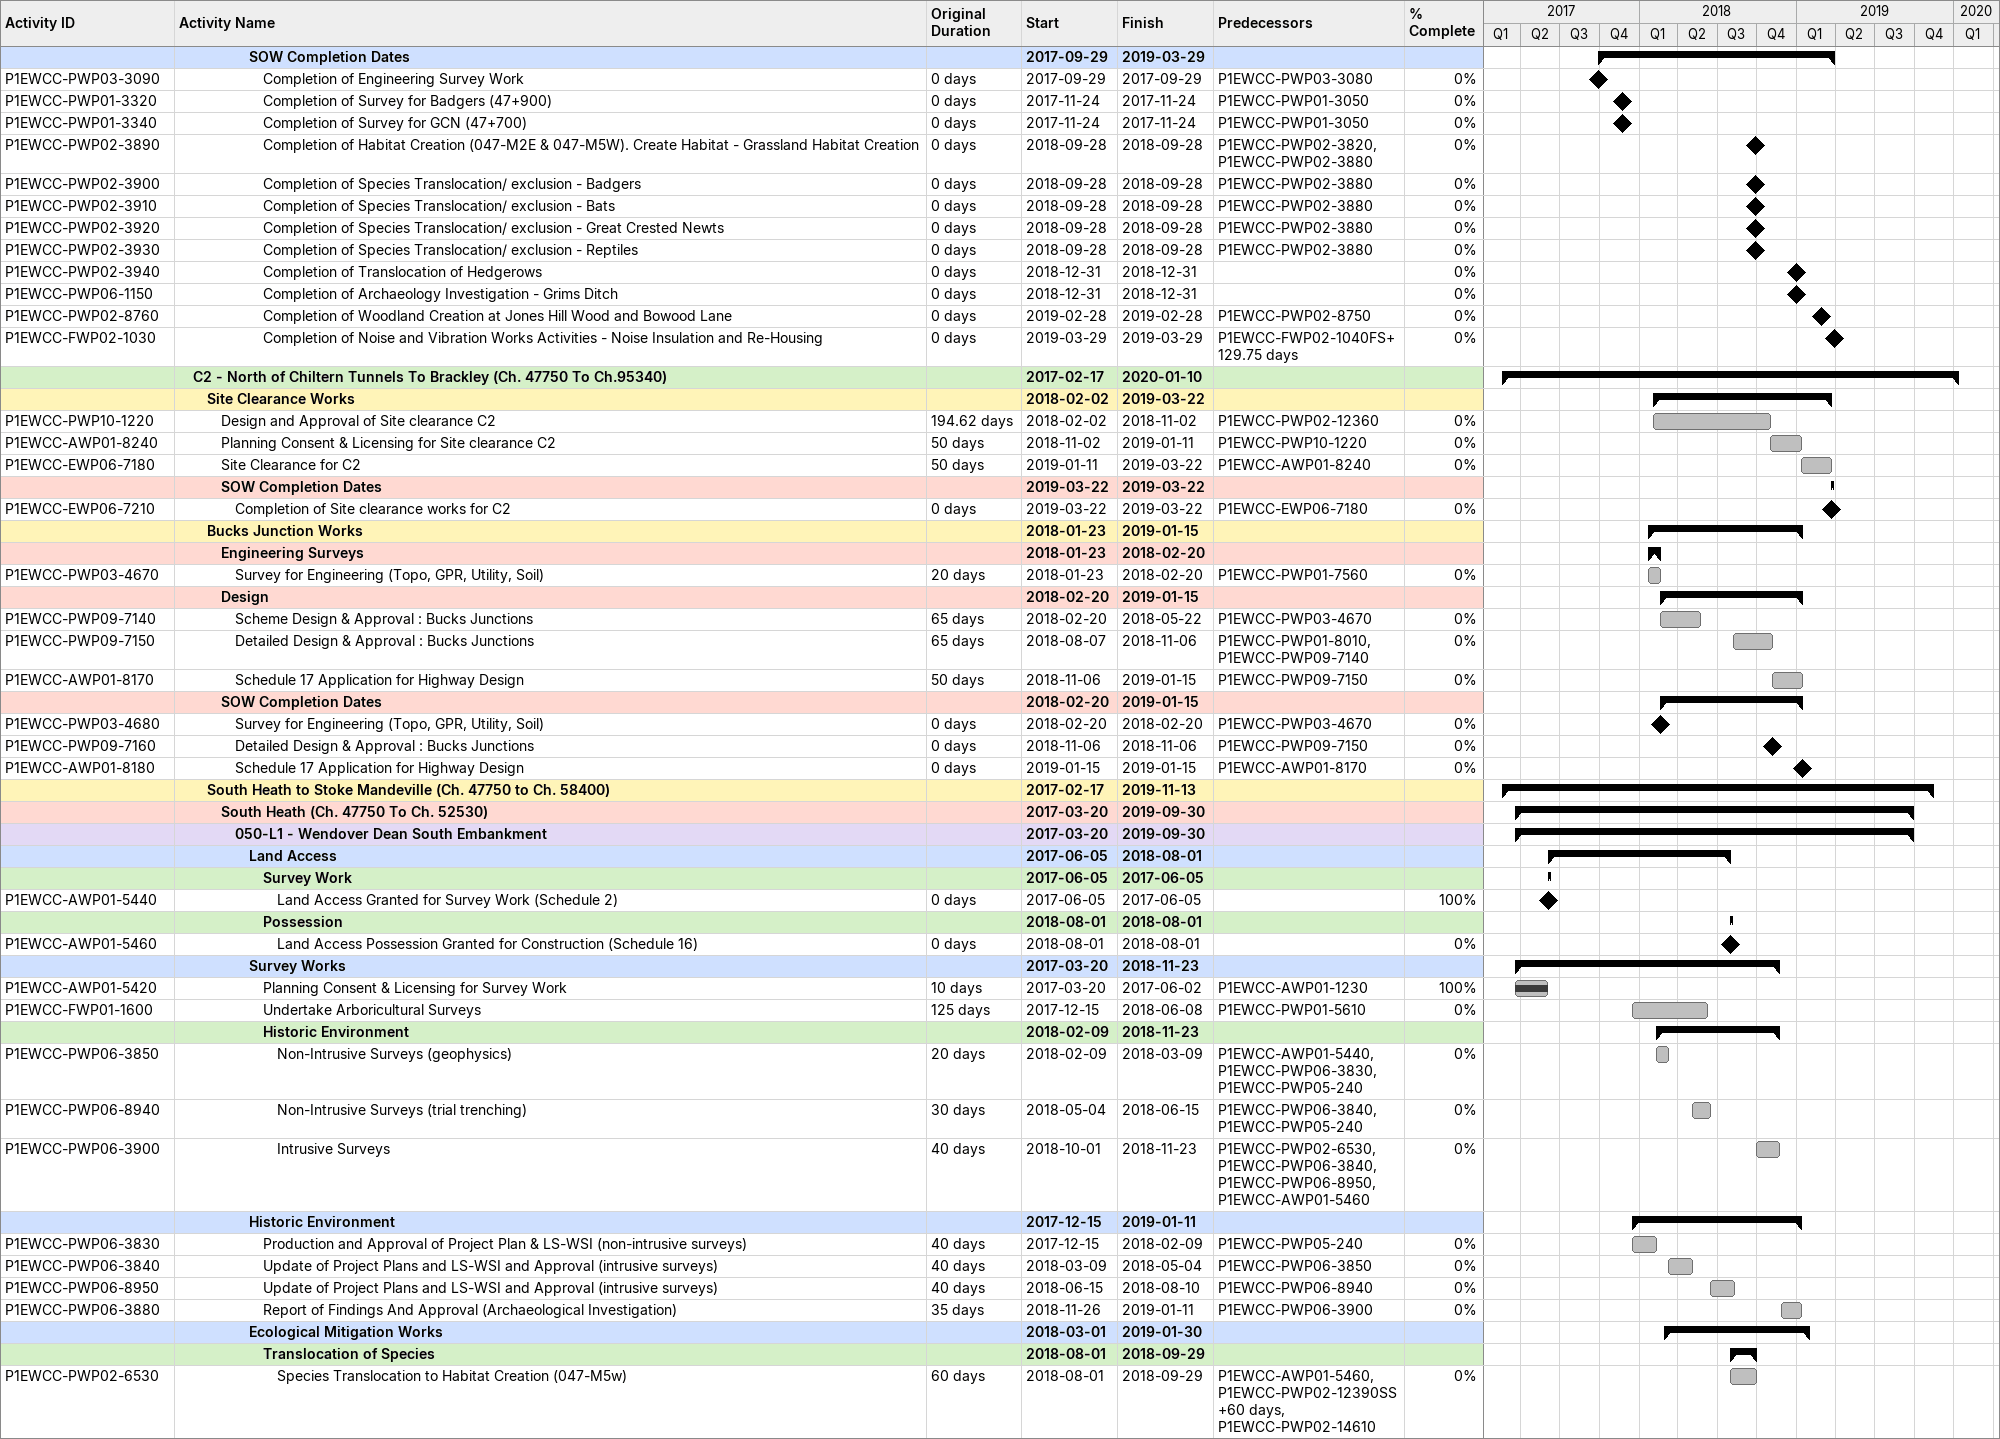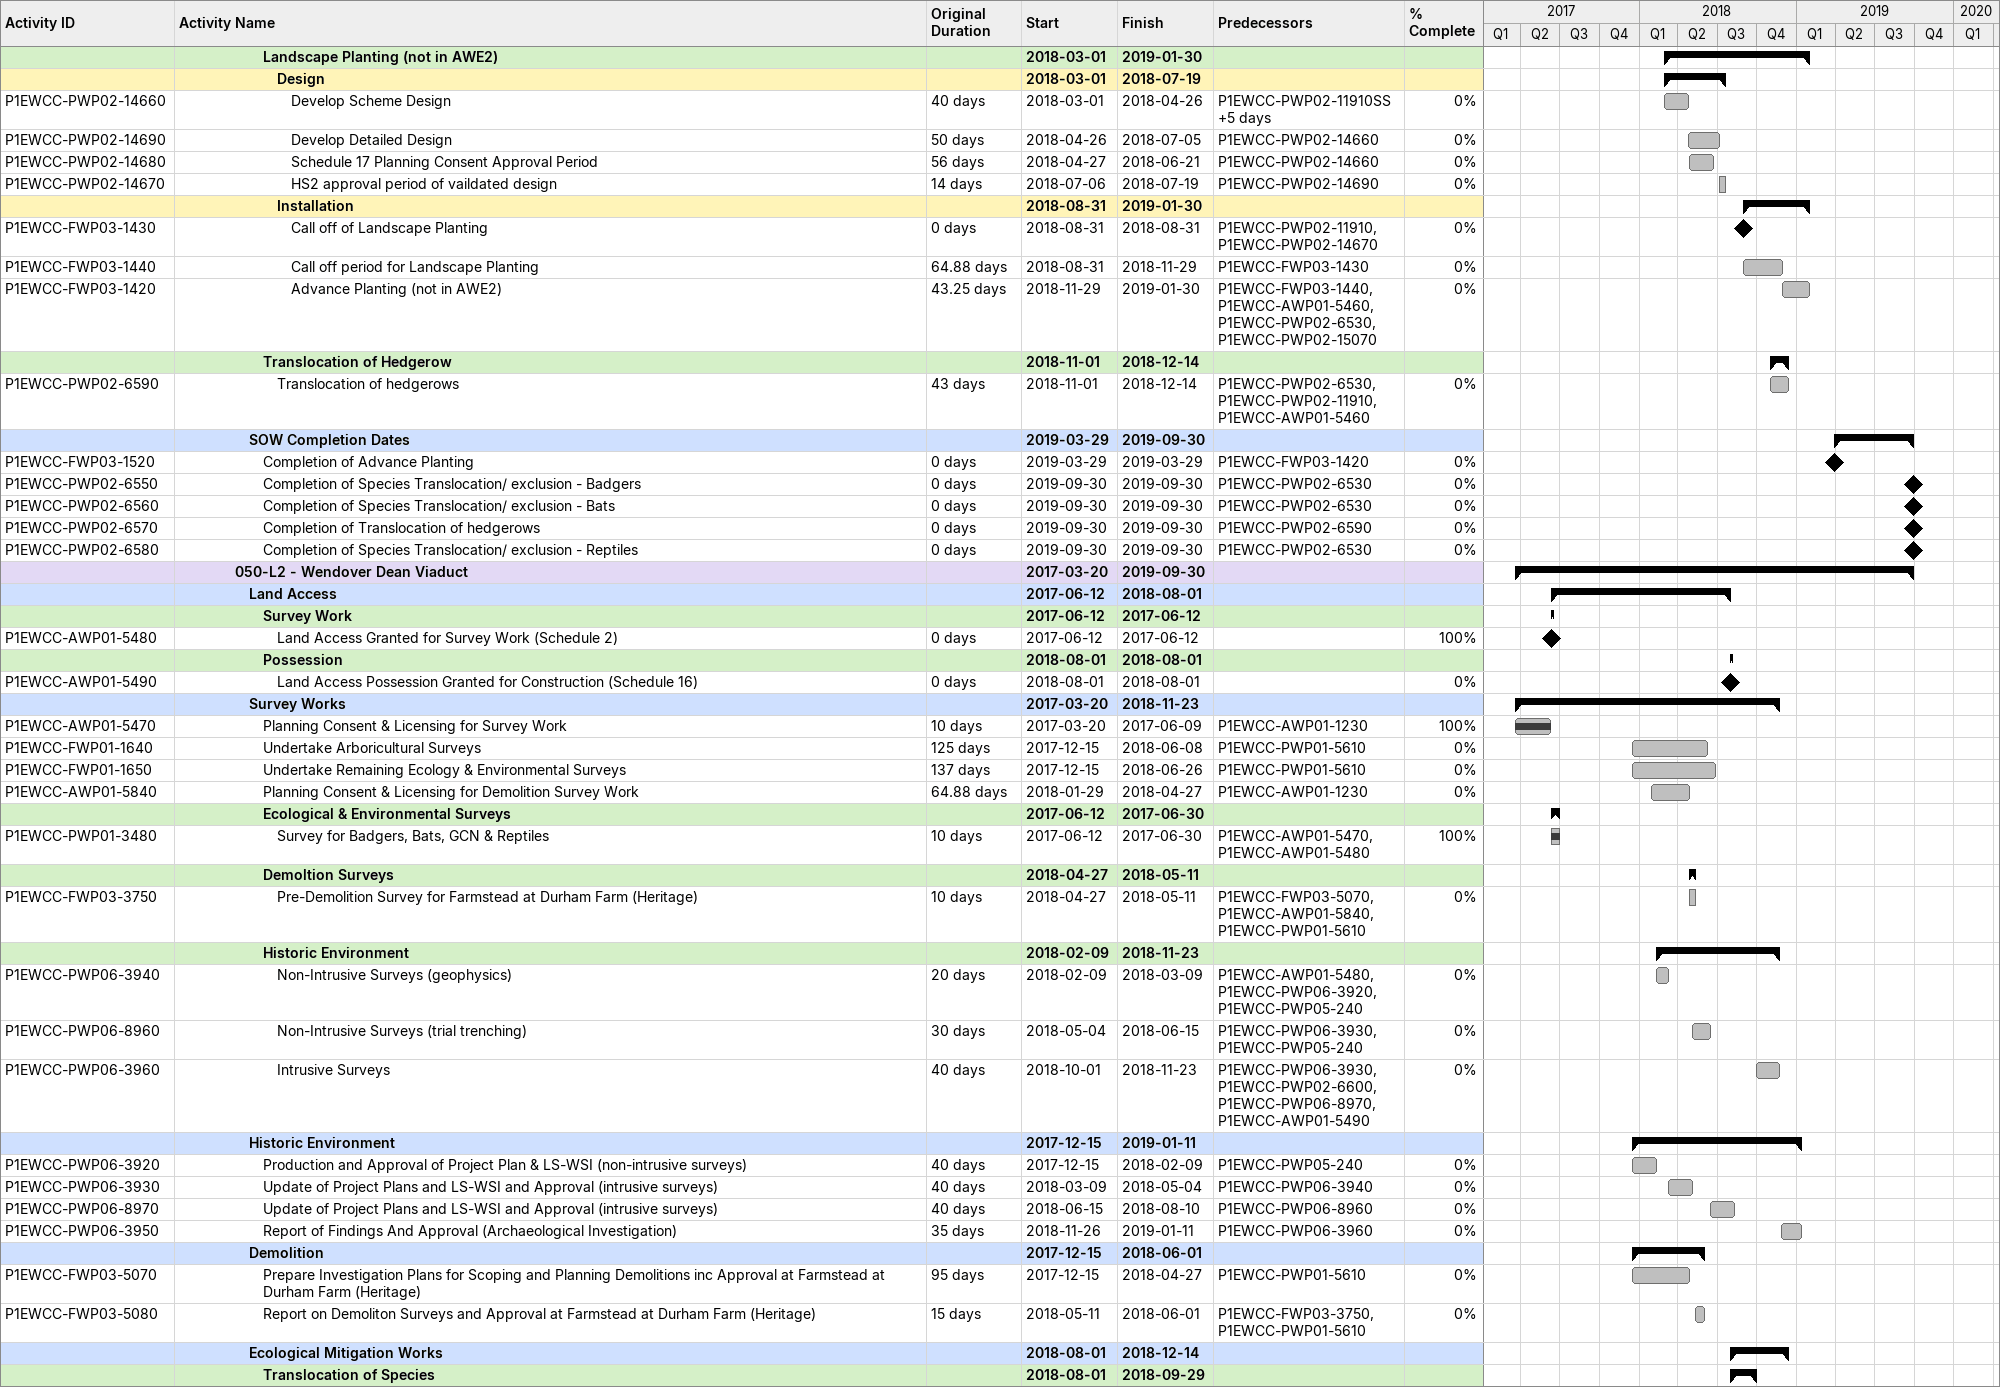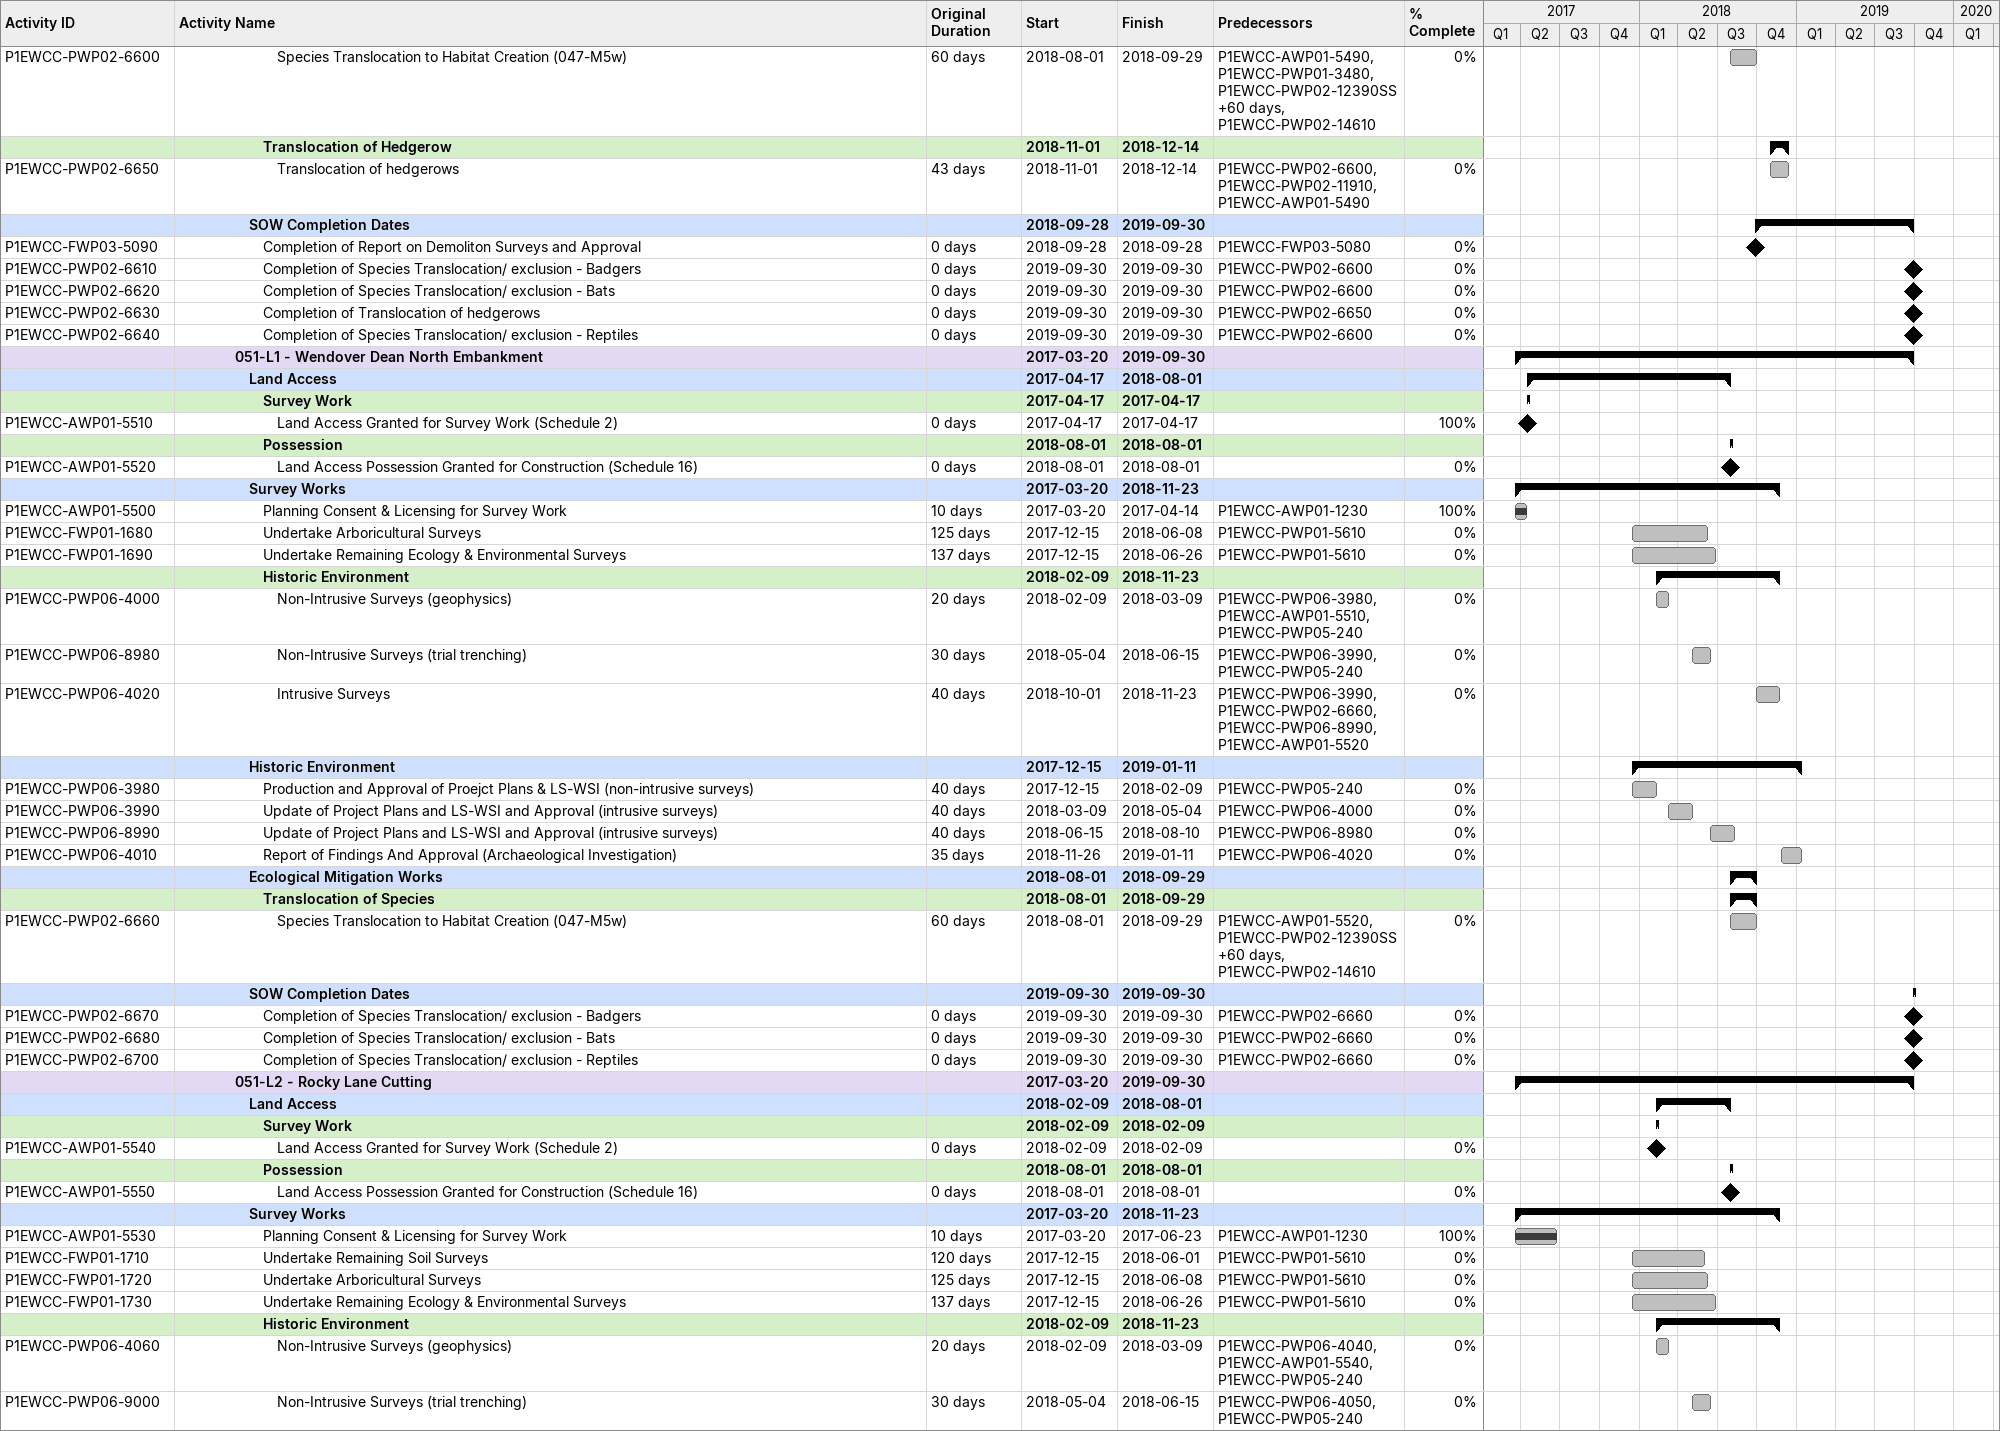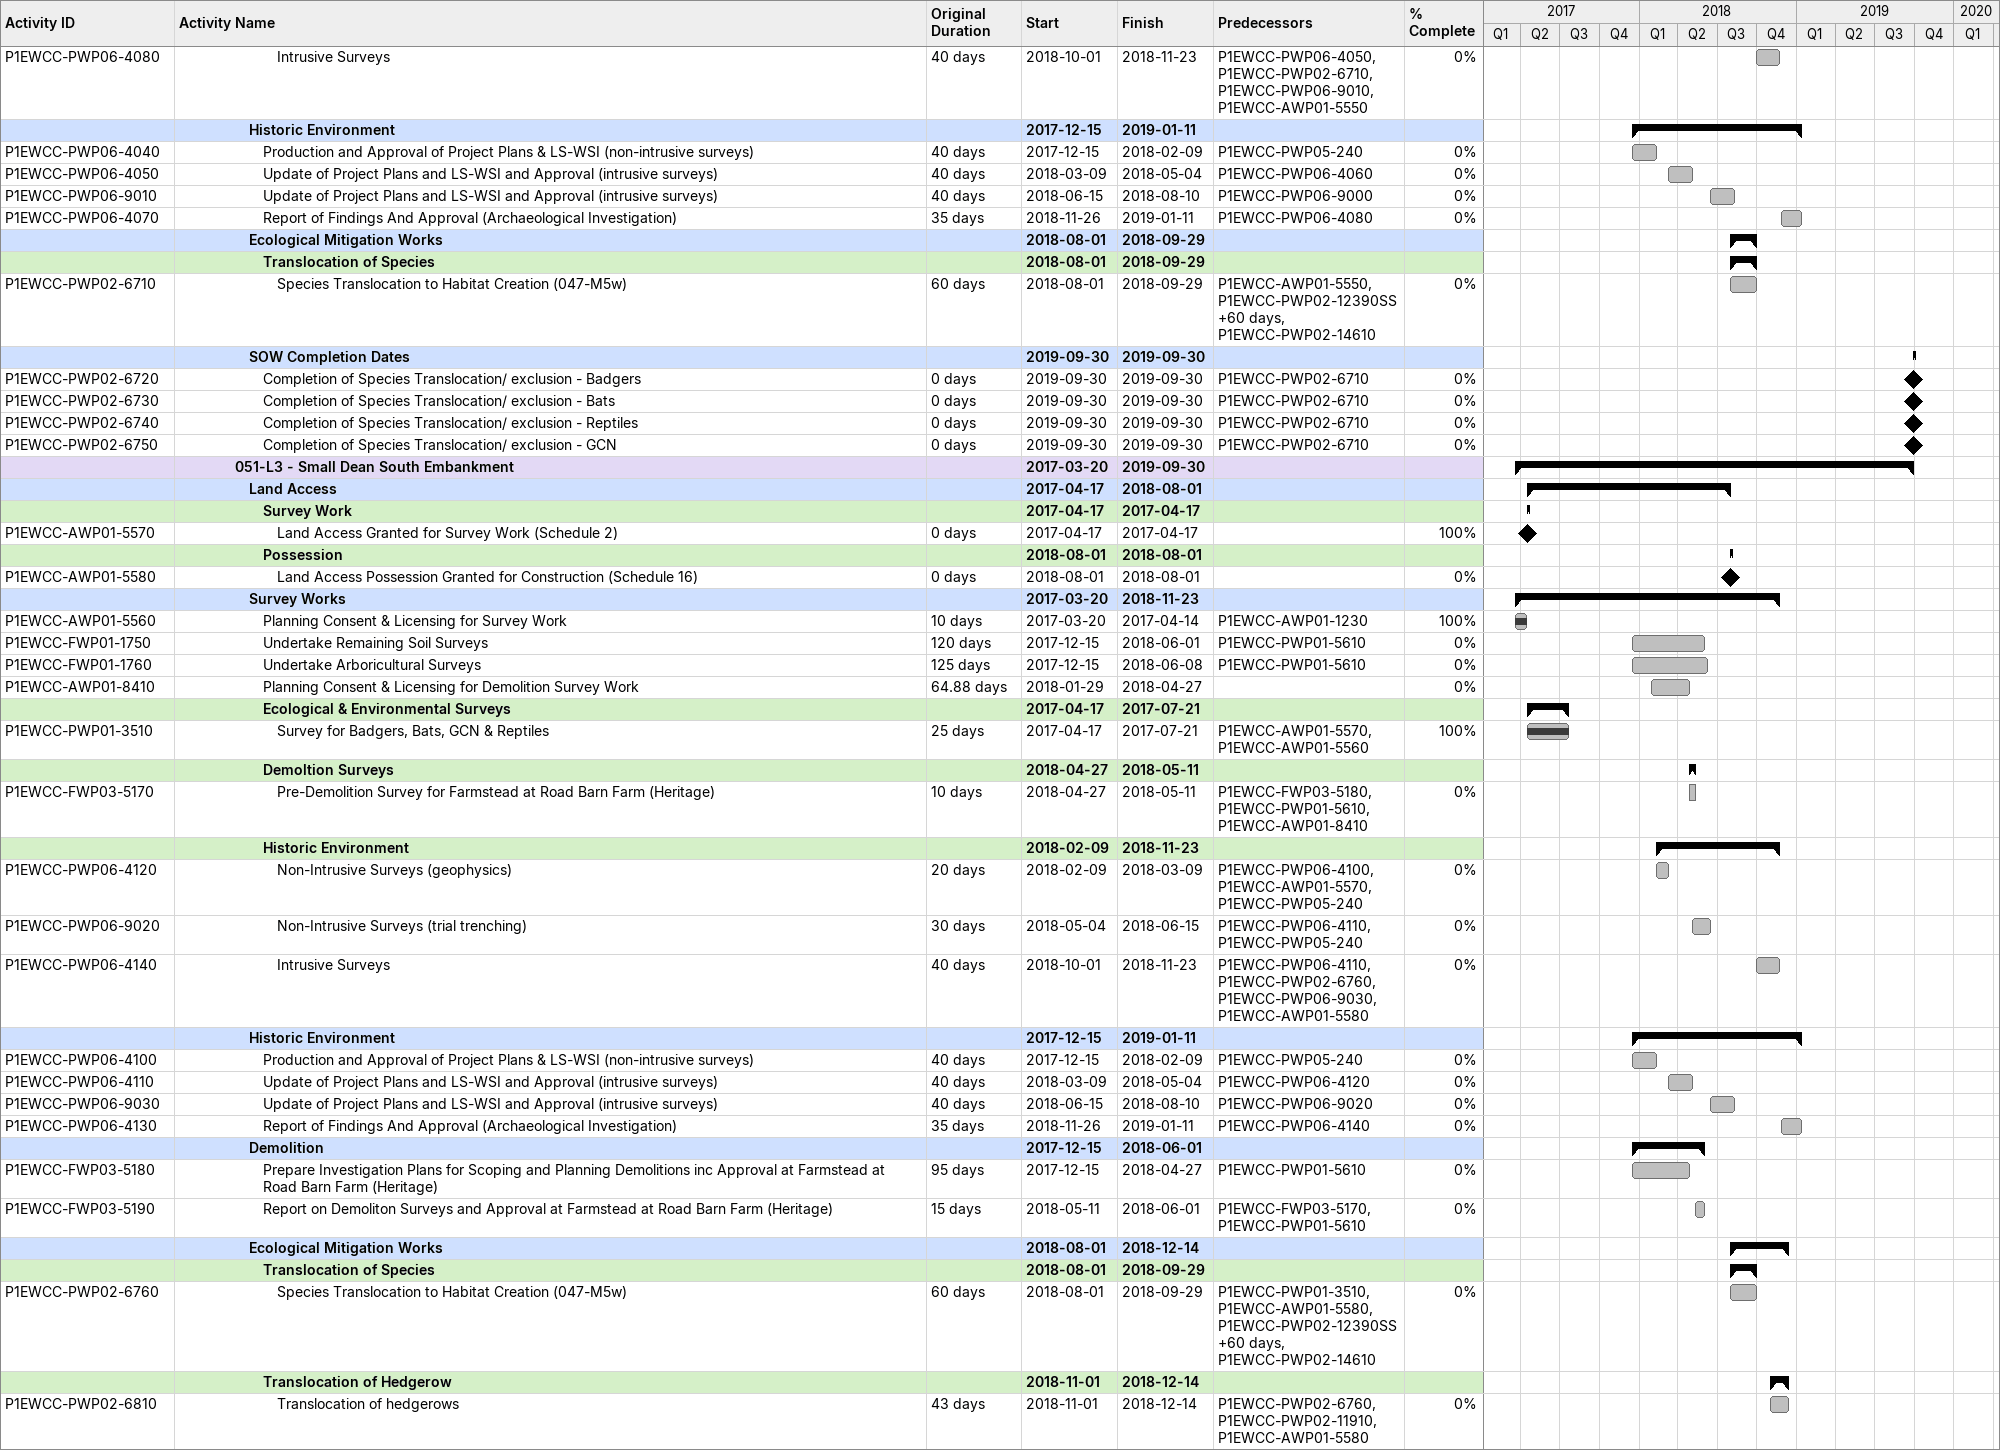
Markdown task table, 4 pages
| ID | Level | Task | Original duration | Start | Finish | Predecessors | % complete |
|---|---|---|---|---|---|---|---|
|  | 6 | **SOW Completion Dates** |  | 2017-09-29 | 2019-03-29 |  |  |
| P1EWCC-PWP03-3090 | 7 | Completion of Engineering Survey Work | 0d | 2017-09-29 | 2017-09-29 | P1EWCC-PWP03-3080 | 0 |
| P1EWCC-PWP01-3320 | 7 | Completion of Survey for Badgers (47+900) | 0d | 2017-11-24 | 2017-11-24 | P1EWCC-PWP01-3050 | 0 |
| P1EWCC-PWP01-3340 | 7 | Completion of Survey for GCN (47+700) | 0d | 2017-11-24 | 2017-11-24 | P1EWCC-PWP01-3050 | 0 |
| P1EWCC-PWP02-3890 | 7 | Completion of Habitat Creation (047-M2E & 047-M5W). Create Habitat - Grassland Habitat Creation | 0d | 2018-09-28 | 2018-09-28 | P1EWCC-PWP02-3820, P1EWCC-PWP02-3880 | 0 |
| P1EWCC-PWP02-3900 | 7 | Completion of Species Translocation/ exclusion - Badgers | 0d | 2018-09-28 | 2018-09-28 | P1EWCC-PWP02-3880 | 0 |
| P1EWCC-PWP02-3910 | 7 | Completion of Species Translocation/ exclusion - Bats | 0d | 2018-09-28 | 2018-09-28 | P1EWCC-PWP02-3880 | 0 |
| P1EWCC-PWP02-3920 | 7 | Completion of Species Translocation/ exclusion - Great Crested Newts | 0d | 2018-09-28 | 2018-09-28 | P1EWCC-PWP02-3880 | 0 |
| P1EWCC-PWP02-3930 | 7 | Completion of Species Translocation/ exclusion - Reptiles | 0d | 2018-09-28 | 2018-09-28 | P1EWCC-PWP02-3880 | 0 |
| P1EWCC-PWP02-3940 | 7 | Completion of Translocation of Hedgerows | 0d | 2018-12-31 | 2018-12-31 |  | 0 |
| P1EWCC-PWP06-1150 | 7 | Completion of Archaeology Investigation - Grims Ditch | 0d | 2018-12-31 | 2018-12-31 |  | 0 |
| P1EWCC-PWP02-8760 | 7 | Completion of Woodland Creation at Jones Hill Wood and Bowood Lane | 0d | 2019-02-28 | 2019-02-28 | P1EWCC-PWP02-8750 | 0 |
| P1EWCC-FWP02-1030 | 7 | Completion of Noise and Vibration Works Activities - Noise Insulation and Re-Housing | 0d | 2019-03-29 | 2019-03-29 | P1EWCC-FWP02-1040FS+129.75d | 0 |
|  | 2 | **C2 - North of Chiltern Tunnels To Brackley (Ch. 47750 To Ch.95340)** |  | 2017-02-17 | 2020-01-10 |  |  |
|  | 3 | **Site Clearance Works** |  | 2018-02-02 | 2019-03-22 |  |  |
| P1EWCC-PWP10-1220 | 4 | Design and Approval of Site clearance C2 | 194.62d | 2018-02-02 | 2018-11-02 | P1EWCC-PWP02-12360 | 0 |
| P1EWCC-AWP01-8240 | 4 | Planning Consent & Licensing for Site clearance C2 | 50d | 2018-11-02 | 2019-01-11 | P1EWCC-PWP10-1220 | 0 |
| P1EWCC-EWP06-7180 | 4 | Site Clearance for C2 | 50d | 2019-01-11 | 2019-03-22 | P1EWCC-AWP01-8240 | 0 |
|  | 4 | **SOW Completion Dates** |  | 2019-03-22 | 2019-03-22 |  |  |
| P1EWCC-EWP06-7210 | 5 | Completion of Site clearance works for C2 | 0d | 2019-03-22 | 2019-03-22 | P1EWCC-EWP06-7180 | 0 |
|  | 3 | **Bucks Junction Works** |  | 2018-01-23 | 2019-01-15 |  |  |
|  | 4 | **Engineering Surveys** |  | 2018-01-23 | 2018-02-20 |  |  |
| P1EWCC-PWP03-4670 | 5 | Survey for Engineering (Topo, GPR, Utility, Soil) | 20d | 2018-01-23 | 2018-02-20 | P1EWCC-PWP01-7560 | 0 |
|  | 4 | **Design** |  | 2018-02-20 | 2019-01-15 |  |  |
| P1EWCC-PWP09-7140 | 5 | Scheme Design & Approval : Bucks Junctions | 65d | 2018-02-20 | 2018-05-22 | P1EWCC-PWP03-4670 | 0 |
| P1EWCC-PWP09-7150 | 5 | Detailed Design & Approval : Bucks Junctions | 65d | 2018-08-07 | 2018-11-06 | P1EWCC-PWP01-8010, P1EWCC-PWP09-7140 | 0 |
| P1EWCC-AWP01-8170 | 5 | Schedule 17 Application for Highway Design | 50d | 2018-11-06 | 2019-01-15 | P1EWCC-PWP09-7150 | 0 |
|  | 4 | **SOW Completion Dates** |  | 2018-02-20 | 2019-01-15 |  |  |
| P1EWCC-PWP03-4680 | 5 | Survey for Engineering (Topo, GPR, Utility, Soil) | 0d | 2018-02-20 | 2018-02-20 | P1EWCC-PWP03-4670 | 0 |
| P1EWCC-PWP09-7160 | 5 | Detailed Design & Approval : Bucks Junctions | 0d | 2018-11-06 | 2018-11-06 | P1EWCC-PWP09-7150 | 0 |
| P1EWCC-AWP01-8180 | 5 | Schedule 17 Application for Highway Design | 0d | 2019-01-15 | 2019-01-15 | P1EWCC-AWP01-8170 | 0 |
|  | 3 | **South Heath to Stoke Mandeville (Ch. 47750 to Ch. 58400)** |  | 2017-02-17 | 2019-11-13 |  |  |
|  | 4 | **South Heath (Ch. 47750 To Ch. 52530)** |  | 2017-03-20 | 2019-09-30 |  |  |
|  | 5 | **050-L1 - Wendover Dean South Embankment** |  | 2017-03-20 | 2019-09-30 |  |  |
|  | 6 | **Land Access** |  | 2017-06-05 | 2018-08-01 |  |  |
|  | 7 | **Survey Work** |  | 2017-06-05 | 2017-06-05 |  |  |
| P1EWCC-AWP01-5440 | 8 | Land Access Granted for Survey Work (Schedule 2) | 0d | 2017-06-05 | 2017-06-05 |  | 100 |
|  | 7 | **Possession** |  | 2018-08-01 | 2018-08-01 |  |  |
| P1EWCC-AWP01-5460 | 8 | Land Access Possession Granted for Construction (Schedule 16) | 0d | 2018-08-01 | 2018-08-01 |  | 0 |
|  | 6 | **Survey Works** |  | 2017-03-20 | 2018-11-23 |  |  |
| P1EWCC-AWP01-5420 | 7 | Planning Consent & Licensing for Survey Work | 10d | 2017-03-20 | 2017-06-02 | P1EWCC-AWP01-1230 | 100 |
| P1EWCC-FWP01-1600 | 7 | Undertake Arboricultural Surveys | 125d | 2017-12-15 | 2018-06-08 | P1EWCC-PWP01-5610 | 0 |
|  | 7 | **Historic Environment** |  | 2018-02-09 | 2018-11-23 |  |  |
| P1EWCC-PWP06-3850 | 8 | Non-Intrusive Surveys (geophysics) | 20d | 2018-02-09 | 2018-03-09 | P1EWCC-AWP01-5440, P1EWCC-PWP06-3830, P1EWCC-PWP05-240 | 0 |
| P1EWCC-PWP06-8940 | 8 | Non-Intrusive Surveys (trial trenching) | 30d | 2018-05-04 | 2018-06-15 | P1EWCC-PWP06-3840, P1EWCC-PWP05-240 | 0 |
| P1EWCC-PWP06-3900 | 8 | Intrusive Surveys | 40d | 2018-10-01 | 2018-11-23 | P1EWCC-PWP02-6530, P1EWCC-PWP06-3840, P1EWCC-PWP06-8950, P1EWCC-AWP01-5460 | 0 |
|  | 6 | **Historic Environment** |  | 2017-12-15 | 2019-01-11 |  |  |
| P1EWCC-PWP06-3830 | 7 | Production and Approval of Project Plan & LS-WSI (non-intrusive surveys) | 40d | 2017-12-15 | 2018-02-09 | P1EWCC-PWP05-240 | 0 |
| P1EWCC-PWP06-3840 | 7 | Update of Project Plans and LS-WSI and Approval (intrusive surveys) | 40d | 2018-03-09 | 2018-05-04 | P1EWCC-PWP06-3850 | 0 |
| P1EWCC-PWP06-8950 | 7 | Update of Project Plans and LS-WSI and Approval (intrusive surveys) | 40d | 2018-06-15 | 2018-08-10 | P1EWCC-PWP06-8940 | 0 |
| P1EWCC-PWP06-3880 | 7 | Report of Findings And Approval (Archaeological Investigation) | 35d | 2018-11-26 | 2019-01-11 | P1EWCC-PWP06-3900 | 0 |
|  | 6 | **Ecological Mitigation Works** |  | 2018-03-01 | 2019-01-30 |  |  |
|  | 7 | **Translocation of Species** |  | 2018-08-01 | 2018-09-29 |  |  |
| P1EWCC-PWP02-6530 | 8 | Species Translocation to Habitat Creation (047-M5w) | 60d | 2018-08-01 | 2018-09-29 | P1EWCC-AWP01-5460, P1EWCC-PWP02-12390SS+60d, P1EWCC-PWP02-14610 | 0 |
|  | 7 | **Landscape Planting (not in AWE2)** |  | 2018-03-01 | 2019-01-30 |  |  |
|  | 8 | **Design** |  | 2018-03-01 | 2018-07-19 |  |  |
| P1EWCC-PWP02-14660 | 9 | Develop Scheme Design | 40d | 2018-03-01 | 2018-04-26 | P1EWCC-PWP02-11910SS+5d | 0 |
| P1EWCC-PWP02-14690 | 9 | Develop Detailed Design | 50d | 2018-04-26 | 2018-07-05 | P1EWCC-PWP02-14660 | 0 |
| P1EWCC-PWP02-14680 | 9 | Schedule 17 Planning Consent Approval Period | 56d | 2018-04-27 | 2018-06-21 | P1EWCC-PWP02-14660 | 0 |
| P1EWCC-PWP02-14670 | 9 | HS2 approval period of vaildated design | 14d | 2018-07-06 | 2018-07-19 | P1EWCC-PWP02-14690 | 0 |
|  | 8 | **Installation** |  | 2018-08-31 | 2019-01-30 |  |  |
| P1EWCC-FWP03-1430 | 9 | Call off of Landscape Planting | 0d | 2018-08-31 | 2018-08-31 | P1EWCC-PWP02-11910, P1EWCC-PWP02-14670 | 0 |
| P1EWCC-FWP03-1440 | 9 | Call off period for Landscape Planting | 64.88d | 2018-08-31 | 2018-11-29 | P1EWCC-FWP03-1430 | 0 |
| P1EWCC-FWP03-1420 | 9 | Advance Planting (not in AWE2) | 43.25d | 2018-11-29 | 2019-01-30 | P1EWCC-FWP03-1440, P1EWCC-AWP01-5460, P1EWCC-PWP02-6530, P1EWCC-PWP02-15070 | 0 |
|  | 7 | **Translocation of Hedgerow** |  | 2018-11-01 | 2018-12-14 |  |  |
| P1EWCC-PWP02-6590 | 8 | Translocation of hedgerows | 43d | 2018-11-01 | 2018-12-14 | P1EWCC-PWP02-6530, P1EWCC-PWP02-11910, P1EWCC-AWP01-5460 | 0 |
|  | 6 | **SOW Completion Dates** |  | 2019-03-29 | 2019-09-30 |  |  |
| P1EWCC-FWP03-1520 | 7 | Completion of Advance Planting | 0d | 2019-03-29 | 2019-03-29 | P1EWCC-FWP03-1420 | 0 |
| P1EWCC-PWP02-6550 | 7 | Completion of Species Translocation/ exclusion - Badgers | 0d | 2019-09-30 | 2019-09-30 | P1EWCC-PWP02-6530 | 0 |
| P1EWCC-PWP02-6560 | 7 | Completion of Species Translocation/ exclusion - Bats | 0d | 2019-09-30 | 2019-09-30 | P1EWCC-PWP02-6530 | 0 |
| P1EWCC-PWP02-6570 | 7 | Completion of Translocation of hedgerows | 0d | 2019-09-30 | 2019-09-30 | P1EWCC-PWP02-6590 | 0 |
| P1EWCC-PWP02-6580 | 7 | Completion of Species Translocation/ exclusion - Reptiles | 0d | 2019-09-30 | 2019-09-30 | P1EWCC-PWP02-6530 | 0 |
|  | 5 | **050-L2 - Wendover Dean Viaduct** |  | 2017-03-20 | 2019-09-30 |  |  |
|  | 6 | **Land Access** |  | 2017-06-12 | 2018-08-01 |  |  |
|  | 7 | **Survey Work** |  | 2017-06-12 | 2017-06-12 |  |  |
| P1EWCC-AWP01-5480 | 8 | Land Access Granted for Survey Work (Schedule 2) | 0d | 2017-06-12 | 2017-06-12 |  | 100 |
|  | 7 | **Possession** |  | 2018-08-01 | 2018-08-01 |  |  |
| P1EWCC-AWP01-5490 | 8 | Land Access Possession Granted for Construction (Schedule 16) | 0d | 2018-08-01 | 2018-08-01 |  | 0 |
|  | 6 | **Survey Works** |  | 2017-03-20 | 2018-11-23 |  |  |
| P1EWCC-AWP01-5470 | 7 | Planning Consent & Licensing for Survey Work | 10d | 2017-03-20 | 2017-06-09 | P1EWCC-AWP01-1230 | 100 |
| P1EWCC-FWP01-1640 | 7 | Undertake Arboricultural Surveys | 125d | 2017-12-15 | 2018-06-08 | P1EWCC-PWP01-5610 | 0 |
| P1EWCC-FWP01-1650 | 7 | Undertake Remaining Ecology & Environmental Surveys | 137d | 2017-12-15 | 2018-06-26 | P1EWCC-PWP01-5610 | 0 |
| P1EWCC-AWP01-5840 | 7 | Planning Consent & Licensing for Demolition Survey Work | 64.88d | 2018-01-29 | 2018-04-27 | P1EWCC-AWP01-1230 | 0 |
|  | 7 | **Ecological & Environmental Surveys** |  | 2017-06-12 | 2017-06-30 |  |  |
| P1EWCC-PWP01-3480 | 8 | Survey for Badgers, Bats, GCN & Reptiles | 10d | 2017-06-12 | 2017-06-30 | P1EWCC-AWP01-5470, P1EWCC-AWP01-5480 | 100 |
|  | 7 | **Demoltion Surveys** |  | 2018-04-27 | 2018-05-11 |  |  |
| P1EWCC-FWP03-3750 | 8 | Pre-Demolition Survey for Farmstead at Durham Farm (Heritage) | 10d | 2018-04-27 | 2018-05-11 | P1EWCC-FWP03-5070, P1EWCC-AWP01-5840, P1EWCC-PWP01-5610 | 0 |
|  | 7 | **Historic Environment** |  | 2018-02-09 | 2018-11-23 |  |  |
| P1EWCC-PWP06-3940 | 8 | Non-Intrusive Surveys (geophysics) | 20d | 2018-02-09 | 2018-03-09 | P1EWCC-AWP01-5480, P1EWCC-PWP06-3920, P1EWCC-PWP05-240 | 0 |
| P1EWCC-PWP06-8960 | 8 | Non-Intrusive Surveys (trial trenching) | 30d | 2018-05-04 | 2018-06-15 | P1EWCC-PWP06-3930, P1EWCC-PWP05-240 | 0 |
| P1EWCC-PWP06-3960 | 8 | Intrusive Surveys | 40d | 2018-10-01 | 2018-11-23 | P1EWCC-PWP06-3930, P1EWCC-PWP02-6600, P1EWCC-PWP06-8970, P1EWCC-AWP01-5490 | 0 |
|  | 6 | **Historic Environment** |  | 2017-12-15 | 2019-01-11 |  |  |
| P1EWCC-PWP06-3920 | 7 | Production and Approval of Project Plan & LS-WSI (non-intrusive surveys) | 40d | 2017-12-15 | 2018-02-09 | P1EWCC-PWP05-240 | 0 |
| P1EWCC-PWP06-3930 | 7 | Update of Project Plans and LS-WSI and Approval (intrusive surveys) | 40d | 2018-03-09 | 2018-05-04 | P1EWCC-PWP06-3940 | 0 |
| P1EWCC-PWP06-8970 | 7 | Update of Project Plans and LS-WSI and Approval (intrusive surveys) | 40d | 2018-06-15 | 2018-08-10 | P1EWCC-PWP06-8960 | 0 |
| P1EWCC-PWP06-3950 | 7 | Report of Findings And Approval (Archaeological Investigation) | 35d | 2018-11-26 | 2019-01-11 | P1EWCC-PWP06-3960 | 0 |
|  | 6 | **Demolition** |  | 2017-12-15 | 2018-06-01 |  |  |
| P1EWCC-FWP03-5070 | 7 | Prepare Investigation Plans for Scoping and Planning Demolitions inc Approval at Farmstead at Durham Farm (Heritage) | 95d | 2017-12-15 | 2018-04-27 | P1EWCC-PWP01-5610 | 0 |
| P1EWCC-FWP03-5080 | 7 | Report on Demoliton Surveys and Approval at Farmstead at Durham Farm (Heritage) | 15d | 2018-05-11 | 2018-06-01 | P1EWCC-FWP03-3750, P1EWCC-PWP01-5610 | 0 |
|  | 6 | **Ecological Mitigation Works** |  | 2018-08-01 | 2018-12-14 |  |  |
|  | 7 | **Translocation of Species** |  | 2018-08-01 | 2018-09-29 |  |  |
| P1EWCC-PWP02-6600 | 8 | Species Translocation to Habitat Creation (047-M5w) | 60d | 2018-08-01 | 2018-09-29 | P1EWCC-AWP01-5490, P1EWCC-PWP01-3480, P1EWCC-PWP02-12390SS+60d, P1EWCC-PWP02-14610 | 0 |
|  | 7 | **Translocation of Hedgerow** |  | 2018-11-01 | 2018-12-14 |  |  |
| P1EWCC-PWP02-6650 | 8 | Translocation of hedgerows | 43d | 2018-11-01 | 2018-12-14 | P1EWCC-PWP02-6600, P1EWCC-PWP02-11910, P1EWCC-AWP01-5490 | 0 |
|  | 6 | **SOW Completion Dates** |  | 2018-09-28 | 2019-09-30 |  |  |
| P1EWCC-FWP03-5090 | 7 | Completion of Report on Demoliton Surveys and Approval | 0d | 2018-09-28 | 2018-09-28 | P1EWCC-FWP03-5080 | 0 |
| P1EWCC-PWP02-6610 | 7 | Completion of Species Translocation/ exclusion - Badgers | 0d | 2019-09-30 | 2019-09-30 | P1EWCC-PWP02-6600 | 0 |
| P1EWCC-PWP02-6620 | 7 | Completion of Species Translocation/ exclusion - Bats | 0d | 2019-09-30 | 2019-09-30 | P1EWCC-PWP02-6600 | 0 |
| P1EWCC-PWP02-6630 | 7 | Completion of Translocation of hedgerows | 0d | 2019-09-30 | 2019-09-30 | P1EWCC-PWP02-6650 | 0 |
| P1EWCC-PWP02-6640 | 7 | Completion of Species Translocation/ exclusion - Reptiles | 0d | 2019-09-30 | 2019-09-30 | P1EWCC-PWP02-6600 | 0 |
|  | 5 | **051-L1 - Wendover Dean North Embankment** |  | 2017-03-20 | 2019-09-30 |  |  |
|  | 6 | **Land Access** |  | 2017-04-17 | 2018-08-01 |  |  |
|  | 7 | **Survey Work** |  | 2017-04-17 | 2017-04-17 |  |  |
| P1EWCC-AWP01-5510 | 8 | Land Access Granted for Survey Work (Schedule 2) | 0d | 2017-04-17 | 2017-04-17 |  | 100 |
|  | 7 | **Possession** |  | 2018-08-01 | 2018-08-01 |  |  |
| P1EWCC-AWP01-5520 | 8 | Land Access Possession Granted for Construction (Schedule 16) | 0d | 2018-08-01 | 2018-08-01 |  | 0 |
|  | 6 | **Survey Works** |  | 2017-03-20 | 2018-11-23 |  |  |
| P1EWCC-AWP01-5500 | 7 | Planning Consent & Licensing for Survey Work | 10d | 2017-03-20 | 2017-04-14 | P1EWCC-AWP01-1230 | 100 |
| P1EWCC-FWP01-1680 | 7 | Undertake Arboricultural Surveys | 125d | 2017-12-15 | 2018-06-08 | P1EWCC-PWP01-5610 | 0 |
| P1EWCC-FWP01-1690 | 7 | Undertake Remaining Ecology & Environmental Surveys | 137d | 2017-12-15 | 2018-06-26 | P1EWCC-PWP01-5610 | 0 |
|  | 7 | **Historic Environment** |  | 2018-02-09 | 2018-11-23 |  |  |
| P1EWCC-PWP06-4000 | 8 | Non-Intrusive Surveys (geophysics) | 20d | 2018-02-09 | 2018-03-09 | P1EWCC-PWP06-3980, P1EWCC-AWP01-5510, P1EWCC-PWP05-240 | 0 |
| P1EWCC-PWP06-8980 | 8 | Non-Intrusive Surveys (trial trenching) | 30d | 2018-05-04 | 2018-06-15 | P1EWCC-PWP06-3990, P1EWCC-PWP05-240 | 0 |
| P1EWCC-PWP06-4020 | 8 | Intrusive Surveys | 40d | 2018-10-01 | 2018-11-23 | P1EWCC-PWP06-3990, P1EWCC-PWP02-6660, P1EWCC-PWP06-8990, P1EWCC-AWP01-5520 | 0 |
|  | 6 | **Historic Environment** |  | 2017-12-15 | 2019-01-11 |  |  |
| P1EWCC-PWP06-3980 | 7 | Production and Approval of Proejct Plans & LS-WSI (non-intrusive surveys) | 40d | 2017-12-15 | 2018-02-09 | P1EWCC-PWP05-240 | 0 |
| P1EWCC-PWP06-3990 | 7 | Update of Project Plans and LS-WSI and Approval (intrusive surveys) | 40d | 2018-03-09 | 2018-05-04 | P1EWCC-PWP06-4000 | 0 |
| P1EWCC-PWP06-8990 | 7 | Update of Project Plans and LS-WSI and Approval (intrusive surveys) | 40d | 2018-06-15 | 2018-08-10 | P1EWCC-PWP06-8980 | 0 |
| P1EWCC-PWP06-4010 | 7 | Report of Findings And Approval (Archaeological Investigation) | 35d | 2018-11-26 | 2019-01-11 | P1EWCC-PWP06-4020 | 0 |
|  | 6 | **Ecological Mitigation Works** |  | 2018-08-01 | 2018-09-29 |  |  |
|  | 7 | **Translocation of Species** |  | 2018-08-01 | 2018-09-29 |  |  |
| P1EWCC-PWP02-6660 | 8 | Species Translocation to Habitat Creation (047-M5w) | 60d | 2018-08-01 | 2018-09-29 | P1EWCC-AWP01-5520, P1EWCC-PWP02-12390SS+60d, P1EWCC-PWP02-14610 | 0 |
|  | 6 | **SOW Completion Dates** |  | 2019-09-30 | 2019-09-30 |  |  |
| P1EWCC-PWP02-6670 | 7 | Completion of Species Translocation/ exclusion - Badgers | 0d | 2019-09-30 | 2019-09-30 | P1EWCC-PWP02-6660 | 0 |
| P1EWCC-PWP02-6680 | 7 | Completion of Species Translocation/ exclusion - Bats | 0d | 2019-09-30 | 2019-09-30 | P1EWCC-PWP02-6660 | 0 |
| P1EWCC-PWP02-6700 | 7 | Completion of Species Translocation/ exclusion - Reptiles | 0d | 2019-09-30 | 2019-09-30 | P1EWCC-PWP02-6660 | 0 |
|  | 5 | **051-L2 - Rocky Lane Cutting** |  | 2017-03-20 | 2019-09-30 |  |  |
|  | 6 | **Land Access** |  | 2018-02-09 | 2018-08-01 |  |  |
|  | 7 | **Survey Work** |  | 2018-02-09 | 2018-02-09 |  |  |
| P1EWCC-AWP01-5540 | 8 | Land Access Granted for Survey Work (Schedule 2) | 0d | 2018-02-09 | 2018-02-09 |  | 0 |
|  | 7 | **Possession** |  | 2018-08-01 | 2018-08-01 |  |  |
| P1EWCC-AWP01-5550 | 8 | Land Access Possession Granted for Construction (Schedule 16) | 0d | 2018-08-01 | 2018-08-01 |  | 0 |
|  | 6 | **Survey Works** |  | 2017-03-20 | 2018-11-23 |  |  |
| P1EWCC-AWP01-5530 | 7 | Planning Consent & Licensing for Survey Work | 10d | 2017-03-20 | 2017-06-23 | P1EWCC-AWP01-1230 | 100 |
| P1EWCC-FWP01-1710 | 7 | Undertake Remaining Soil Surveys | 120d | 2017-12-15 | 2018-06-01 | P1EWCC-PWP01-5610 | 0 |
| P1EWCC-FWP01-1720 | 7 | Undertake Arboricultural Surveys | 125d | 2017-12-15 | 2018-06-08 | P1EWCC-PWP01-5610 | 0 |
| P1EWCC-FWP01-1730 | 7 | Undertake Remaining Ecology & Environmental Surveys | 137d | 2017-12-15 | 2018-06-26 | P1EWCC-PWP01-5610 | 0 |
|  | 7 | **Historic Environment** |  | 2018-02-09 | 2018-11-23 |  |  |
| P1EWCC-PWP06-4060 | 8 | Non-Intrusive Surveys (geophysics) | 20d | 2018-02-09 | 2018-03-09 | P1EWCC-PWP06-4040, P1EWCC-AWP01-5540, P1EWCC-PWP05-240 | 0 |
| P1EWCC-PWP06-9000 | 8 | Non-Intrusive Surveys (trial trenching) | 30d | 2018-05-04 | 2018-06-15 | P1EWCC-PWP06-4050, P1EWCC-PWP05-240 | 0 |
| P1EWCC-PWP06-4080 | 8 | Intrusive Surveys | 40d | 2018-10-01 | 2018-11-23 | P1EWCC-PWP06-4050, P1EWCC-PWP02-6710, P1EWCC-PWP06-9010, P1EWCC-AWP01-5550 | 0 |
|  | 6 | **Historic Environment** |  | 2017-12-15 | 2019-01-11 |  |  |
| P1EWCC-PWP06-4040 | 7 | Production and Approval of Project Plans & LS-WSI (non-intrusive surveys) | 40d | 2017-12-15 | 2018-02-09 | P1EWCC-PWP05-240 | 0 |
| P1EWCC-PWP06-4050 | 7 | Update of Project Plans and LS-WSI and Approval (intrusive surveys) | 40d | 2018-03-09 | 2018-05-04 | P1EWCC-PWP06-4060 | 0 |
| P1EWCC-PWP06-9010 | 7 | Update of Project Plans and LS-WSI and Approval (intrusive surveys) | 40d | 2018-06-15 | 2018-08-10 | P1EWCC-PWP06-9000 | 0 |
| P1EWCC-PWP06-4070 | 7 | Report of Findings And Approval (Archaeological Investigation) | 35d | 2018-11-26 | 2019-01-11 | P1EWCC-PWP06-4080 | 0 |
|  | 6 | **Ecological Mitigation Works** |  | 2018-08-01 | 2018-09-29 |  |  |
|  | 7 | **Translocation of Species** |  | 2018-08-01 | 2018-09-29 |  |  |
| P1EWCC-PWP02-6710 | 8 | Species Translocation to Habitat Creation (047-M5w) | 60d | 2018-08-01 | 2018-09-29 | P1EWCC-AWP01-5550, P1EWCC-PWP02-12390SS+60d, P1EWCC-PWP02-14610 | 0 |
|  | 6 | **SOW Completion Dates** |  | 2019-09-30 | 2019-09-30 |  |  |
| P1EWCC-PWP02-6720 | 7 | Completion of Species Translocation/ exclusion - Badgers | 0d | 2019-09-30 | 2019-09-30 | P1EWCC-PWP02-6710 | 0 |
| P1EWCC-PWP02-6730 | 7 | Completion of Species Translocation/ exclusion - Bats | 0d | 2019-09-30 | 2019-09-30 | P1EWCC-PWP02-6710 | 0 |
| P1EWCC-PWP02-6740 | 7 | Completion of Species Translocation/ exclusion - Reptiles | 0d | 2019-09-30 | 2019-09-30 | P1EWCC-PWP02-6710 | 0 |
| P1EWCC-PWP02-6750 | 7 | Completion of Species Translocation/ exclusion - GCN | 0d | 2019-09-30 | 2019-09-30 | P1EWCC-PWP02-6710 | 0 |
|  | 5 | **051-L3 - Small Dean South Embankment** |  | 2017-03-20 | 2019-09-30 |  |  |
|  | 6 | **Land Access** |  | 2017-04-17 | 2018-08-01 |  |  |
|  | 7 | **Survey Work** |  | 2017-04-17 | 2017-04-17 |  |  |
| P1EWCC-AWP01-5570 | 8 | Land Access Granted for Survey Work (Schedule 2) | 0d | 2017-04-17 | 2017-04-17 |  | 100 |
|  | 7 | **Possession** |  | 2018-08-01 | 2018-08-01 |  |  |
| P1EWCC-AWP01-5580 | 8 | Land Access Possession Granted for Construction (Schedule 16) | 0d | 2018-08-01 | 2018-08-01 |  | 0 |
|  | 6 | **Survey Works** |  | 2017-03-20 | 2018-11-23 |  |  |
| P1EWCC-AWP01-5560 | 7 | Planning Consent & Licensing for Survey Work | 10d | 2017-03-20 | 2017-04-14 | P1EWCC-AWP01-1230 | 100 |
| P1EWCC-FWP01-1750 | 7 | Undertake Remaining Soil Surveys | 120d | 2017-12-15 | 2018-06-01 | P1EWCC-PWP01-5610 | 0 |
| P1EWCC-FWP01-1760 | 7 | Undertake Arboricultural Surveys | 125d | 2017-12-15 | 2018-06-08 | P1EWCC-PWP01-5610 | 0 |
| P1EWCC-AWP01-8410 | 7 | Planning Consent & Licensing for Demolition Survey Work | 64.88d | 2018-01-29 | 2018-04-27 |  | 0 |
|  | 7 | **Ecological & Environmental Surveys** |  | 2017-04-17 | 2017-07-21 |  |  |
| P1EWCC-PWP01-3510 | 8 | Survey for Badgers, Bats, GCN & Reptiles | 25d | 2017-04-17 | 2017-07-21 | P1EWCC-AWP01-5570, P1EWCC-AWP01-5560 | 100 |
|  | 7 | **Demoltion Surveys** |  | 2018-04-27 | 2018-05-11 |  |  |
| P1EWCC-FWP03-5170 | 8 | Pre-Demolition Survey for Farmstead at Road Barn Farm (Heritage) | 10d | 2018-04-27 | 2018-05-11 | P1EWCC-FWP03-5180, P1EWCC-PWP01-5610, P1EWCC-AWP01-8410 | 0 |
|  | 7 | **Historic Environment** |  | 2018-02-09 | 2018-11-23 |  |  |
| P1EWCC-PWP06-4120 | 8 | Non-Intrusive Surveys (geophysics) | 20d | 2018-02-09 | 2018-03-09 | P1EWCC-PWP06-4100, P1EWCC-AWP01-5570, P1EWCC-PWP05-240 | 0 |
| P1EWCC-PWP06-9020 | 8 | Non-Intrusive Surveys (trial trenching) | 30d | 2018-05-04 | 2018-06-15 | P1EWCC-PWP06-4110, P1EWCC-PWP05-240 | 0 |
| P1EWCC-PWP06-4140 | 8 | Intrusive Surveys | 40d | 2018-10-01 | 2018-11-23 | P1EWCC-PWP06-4110, P1EWCC-PWP02-6760, P1EWCC-PWP06-9030, P1EWCC-AWP01-5580 | 0 |
|  | 6 | **Historic Environment** |  | 2017-12-15 | 2019-01-11 |  |  |
| P1EWCC-PWP06-4100 | 7 | Production and Approval of Project Plans & LS-WSI (non-intrusive surveys) | 40d | 2017-12-15 | 2018-02-09 | P1EWCC-PWP05-240 | 0 |
| P1EWCC-PWP06-4110 | 7 | Update of Project Plans and LS-WSI and Approval (intrusive surveys) | 40d | 2018-03-09 | 2018-05-04 | P1EWCC-PWP06-4120 | 0 |
| P1EWCC-PWP06-9030 | 7 | Update of Project Plans and LS-WSI and Approval (intrusive surveys) | 40d | 2018-06-15 | 2018-08-10 | P1EWCC-PWP06-9020 | 0 |
| P1EWCC-PWP06-4130 | 7 | Report of Findings And Approval (Archaeological Investigation) | 35d | 2018-11-26 | 2019-01-11 | P1EWCC-PWP06-4140 | 0 |
|  | 6 | **Demolition** |  | 2017-12-15 | 2018-06-01 |  |  |
| P1EWCC-FWP03-5180 | 7 | Prepare Investigation Plans for Scoping and Planning Demolitions inc Approval at Farmstead at Road Barn Farm (Heritage) | 95d | 2017-12-15 | 2018-04-27 | P1EWCC-PWP01-5610 | 0 |
| P1EWCC-FWP03-5190 | 7 | Report on Demoliton Surveys and Approval at Farmstead at Road Barn Farm (Heritage) | 15d | 2018-05-11 | 2018-06-01 | P1EWCC-FWP03-5170, P1EWCC-PWP01-5610 | 0 |
|  | 6 | **Ecological Mitigation Works** |  | 2018-08-01 | 2018-12-14 |  |  |
|  | 7 | **Translocation of Species** |  | 2018-08-01 | 2018-09-29 |  |  |
| P1EWCC-PWP02-6760 | 8 | Species Translocation to Habitat Creation (047-M5w) | 60d | 2018-08-01 | 2018-09-29 | P1EWCC-PWP01-3510, P1EWCC-AWP01-5580, P1EWCC-PWP02-12390SS+60d, P1EWCC-PWP02-14610 | 0 |
|  | 7 | **Translocation of Hedgerow** |  | 2018-11-01 | 2018-12-14 |  |  |
| P1EWCC-PWP02-6810 | 8 | Translocation of hedgerows | 43d | 2018-11-01 | 2018-12-14 | P1EWCC-PWP02-6760, P1EWCC-PWP02-11910, P1EWCC-AWP01-5580 | 0 |
